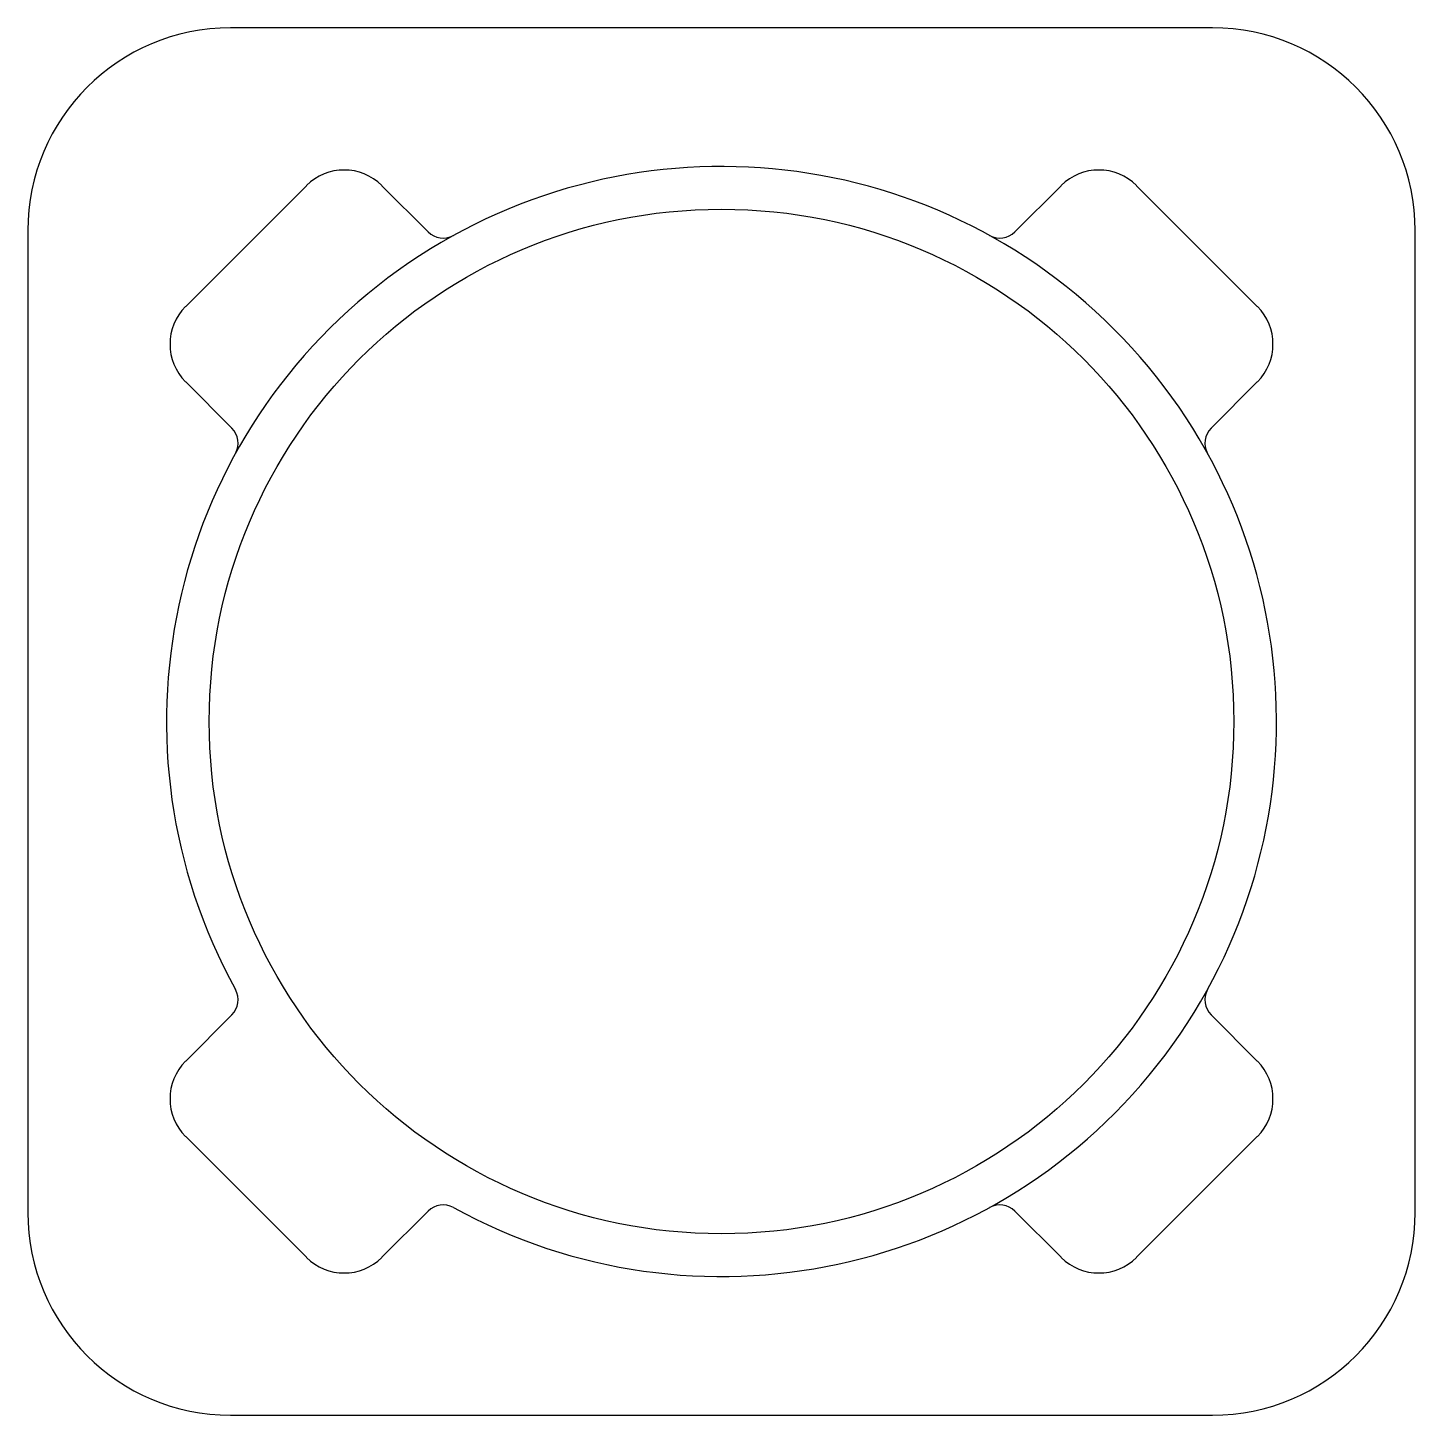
# Model space of a CAD drawing. Header units: millimetres. Extents: x -3.25 to 3.25, y -3.25 to 3.25.
import ezdxf

# ---------------------------------------------------------------- set-up
doc = ezdxf.new("R2010")
doc.units = ezdxf.units.MM

msp = doc.modelspace()

# ---------------------------------------------------------------- linework, layer by layer
at = {"color": 7, "linetype": 'Continuous', "lineweight": 25}
for p, q in [((2.3, 3.25), (-2.3, 3.25)), ((-1.9445, 2.5102), (-2.5102, 1.9445)), ((-1.3744, 2.2937), (-1.591, 2.5102)), ((1.591, 2.5102), (1.3744, 2.2937)), ((2.5102, 1.9445), (1.9445, 2.5102)), ((-3.25, 2.3), (-3.25, -2.3)), ((3.25, -2.3), (3.25, 2.3)), ((-2.5102, 1.591), (-2.2937, 1.3744)), ((2.2937, 1.3744), (2.5102, 1.591)), ((-2.2937, -1.3744), (-2.5102, -1.591)), ((2.5102, -1.591), (2.2937, -1.3744)), ((-2.5102, -1.9445), (-1.9445, -2.5102)), ((1.9445, -2.5102), (2.5102, -1.9445)), ((-1.591, -2.5102), (-1.3744, -2.2937)), ((1.3744, -2.2937), (1.591, -2.5102)), ((-2.3, -3.25), (2.3, -3.25))]:
    msp.add_line(p, q, dxfattribs=at)
msp.add_circle((0, 0), 2.4, dxfattribs=at)
for centre, radius, start, end in [((-2.3, 2.3), 0.95, 90, 180), ((2.3, 2.3), 0.95, 0, 90), ((0, 0), 2.6, 241.12762, 208.87238), ((-1.7678, 2.3335), 0.25, 45, 135), ((1.7678, 2.3335), 0.25, 45, 135), ((-1.3037, 2.3644), 0.1, 225, 298.87238), ((1.3037, 2.3644), 0.1, 241.12762, 315), ((-2.3335, 1.7678), 0.25, 135, 225), ((2.3335, 1.7678), 0.25, 315, 45), ((-2.3644, 1.3037), 0.1, 331.12762, 45), ((2.3644, 1.3037), 0.1, 135, 208.87238), ((-2.3644, -1.3037), 0.1, 315, 28.87238), ((2.3644, -1.3037), 0.1, 151.12762, 225), ((-2.3335, -1.7678), 0.25, 135, 225), ((2.3335, -1.7678), 0.25, 315, 45), ((-1.3037, -2.3644), 0.1, 61.12762, 135), ((1.3037, -2.3644), 0.1, 45, 118.87238), ((-2.3, -2.3), 0.95, 180, 270), ((2.3, -2.3), 0.95, 270, 0), ((-1.7678, -2.3335), 0.25, 225, 315), ((1.7678, -2.3335), 0.25, 225, 315)]:
    msp.add_arc(centre, radius, start, end, dxfattribs=at)

doc.saveas('drawing.dxf')
